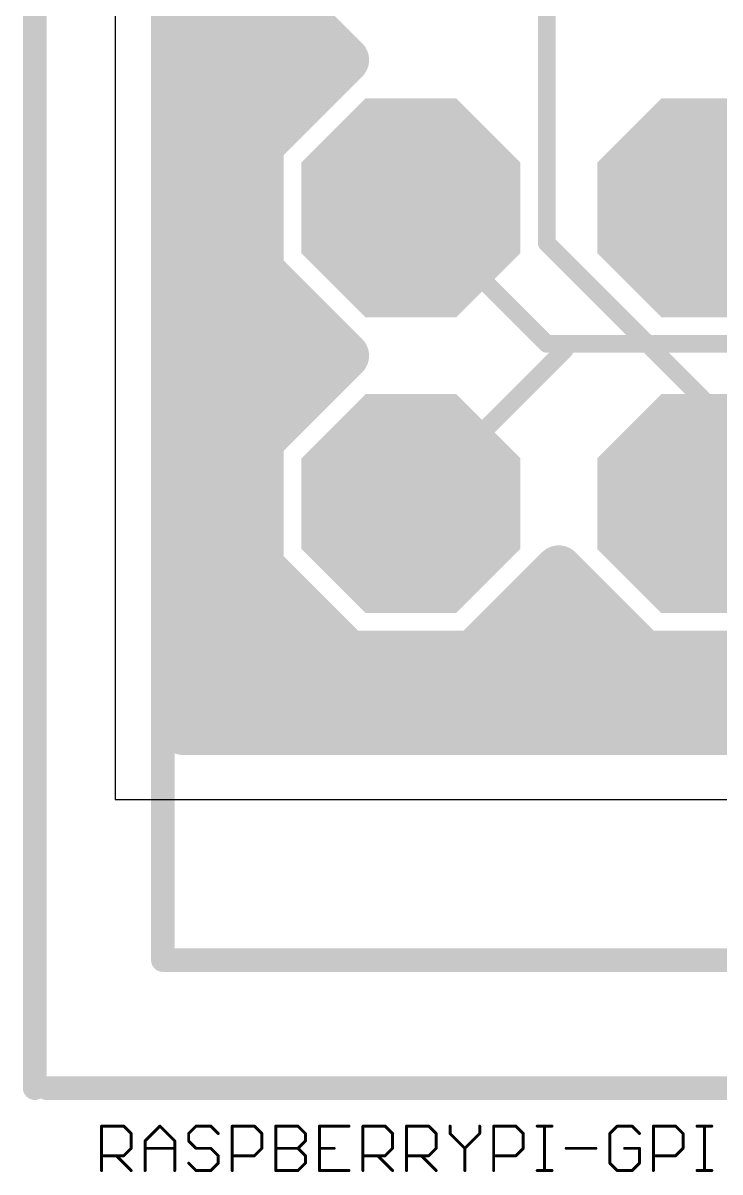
# Model space of a CAD drawing. Extents: x 0.5 to 37.4, y 3.1 to 45.2.
# Drawn here: x 0.48 to 6.47, y 3.15 to 13.02 of the extents above; entities that cross this region are included whole.
import ezdxf

# ---------------------------------------------------------------- set-up
doc = ezdxf.new("R2010")
doc.units = 0
for name, color, linetype in [('1', 22, 'CONTINUOUS'), ('16', 175, 'CONTINUOUS'), ('17', 82, 'CONTINUOUS'), ('20', 7, 'CONTINUOUS'), ('21', 253, 'CONTINUOUS'), ('27', 253, 'CONTINUOUS'), ('51', 253, 'CONTINUOUS')]:
    doc.layers.add(name, color=color, linetype=linetype)

# ---------------------------------------------------------------- blocks, each defined once
blk = doc.blocks.new('RECT')
blk.add_solid([(-0.5, -0.5), (0.5, -0.5), (-0.5, 0.5), (0.5, 0.5)])
blk = doc.blocks.new('OCTAGONP')
at = {"const_width": 0.5}
blk.add_lwpolyline([(-0.25, -0.1036), (-0.25, 0.1036), (-0.1036, 0.25), (0.1036, 0.25), (0.25, 0.1036), (0.25, -0.1036), (0.1036, -0.25), (-0.1036, -0.25), (-0.25, -0.1036), (-0.25, 0.1036)], dxfattribs=at)

msp = doc.modelspace()

# ---------------------------------------------------------------- linework, layer by layer
at = {"layer": '1'}
for points, const_width in [([(1.8542, 6.9342), (1.8542, 42.2658)], 0.4064), ([(2.5146, 13.4334), (3.248, 12.7)], 0.4064), ([(1.8542, 13.0048), (2.9432, 13.0048)], 0.4064), ([(3.248, 12.7), (2.5146, 11.9666)], 0.4064), ([(1.8542, 12.5984), (3.1464, 12.5984)], 0.4064), ([(1.8542, 12.192), (2.74, 12.192)], 0.4064), ([(2.5146, 11.9666), (2.5146, 10.8934)], 0.4064), ([(1.8542, 11.7856), (2.5146, 11.7856)], 0.4064), ([(1.8542, 11.3792), (2.5146, 11.3792)], 0.4064), ([(3.81, 11.43), (4.9784, 10.2616)], 0.1524), ([(1.8542, 10.9728), (2.5146, 10.9728)], 0.4064), ([(2.5146, 10.8934), (3.248, 10.16)], 0.4064), ([(1.8542, 10.5664), (2.8416, 10.5664)], 0.4064), ([(1.8542, 10.16), (3.248, 10.16)], 0.4064), ([(3.248, 10.16), (2.5146, 9.4266)], 0.4064), ([(5.1308, 10.2108), (3.81, 8.89)], 0.1524), ([(4.9784, 10.2616), (5.1308, 10.2616)], 0.1524), ([(5.1308, 10.2616), (6.858, 10.2616)], 0.1524), ([(5.1308, 10.2108), (5.1308, 10.2616)], 0.1524), ([(1.8542, 9.7536), (2.8416, 9.7536)], 0.4064), ([(2.5146, 9.4266), (2.5146, 8.3534)], 0.4064), ([(1.8542, 9.3472), (2.5146, 9.3472)], 0.4064), ([(1.8542, 8.9408), (2.5146, 8.9408)], 0.4064), ([(1.8542, 8.5344), (2.5146, 8.5344)], 0.4064), ([(2.5146, 8.3534), (3.2734, 7.5946)], 0.4064), ([(4.3466, 7.5946), (5.08, 8.328)], 0.4064), ([(5.08, 8.328), (5.8134, 7.5946)], 0.4064), ([(1.8542, 8.128), (2.74, 8.128)], 0.4064), ([(4.88, 8.128), (5.28, 8.128)], 0.4064), ([(1.8542, 7.7216), (3.1464, 7.7216)], 0.4064), ([(4.4736, 7.7216), (5.6864, 7.7216)], 0.4064), ([(3.2734, 7.5946), (4.3466, 7.5946)], 0.4064), ([(5.8134, 7.5946), (6.8866, 7.5946)], 0.4064), ([(1.8542, 7.3152), (36.2258, 7.3152)], 0.4064), ([(36.2258, 6.9342), (1.8542, 6.9342)], 0.4064)]:
    msp.add_lwpolyline(points, dxfattribs=dict(at, const_width=const_width))
for points, const_width in [([(1.8542, 13.1064, 1), (1.8542, 12.9032)], 0.2032), ([(2.9432, 12.9032, 1), (2.9432, 13.1064)], 0.2032), ([(3.3199, 12.6282, 1), (3.1762, 12.7718)], 0.2032), ([(3.1762, 12.6282, 1), (3.3199, 12.7718)], 0.2032), ([(1.8542, 12.7, 1), (1.8542, 12.4968)], 0.2032), ([(3.1464, 12.4968, 1), (3.1464, 12.7)], 0.2032), ([(1.8542, 12.2936, 1), (1.8542, 12.0904)], 0.2032), ([(2.74, 12.0904, 1), (2.74, 12.2936)], 0.2032), ([(2.6162, 11.9666, 1), (2.413, 11.9666)], 0.2032), ([(2.4428, 12.0384, 1), (2.5864, 11.8947)], 0.2032), ([(1.8542, 11.8872, 1), (1.8542, 11.684)], 0.2032), ([(2.5146, 11.684, 1), (2.5146, 11.8872)], 0.2032), ([(1.8542, 11.4808, 1), (1.8542, 11.2776)], 0.2032), ([(2.5146, 11.2776, 1), (2.5146, 11.4808)], 0.2032), ([(3.8369, 11.4569, 1), (3.7831, 11.4031)], 0.0762), ([(1.8542, 11.0744, 1), (1.8542, 10.8712)], 0.2032), ([(2.5146, 10.8712, 1), (2.5146, 11.0744)], 0.2032), ([(2.5864, 10.9653, 1), (2.4428, 10.8216)], 0.2032), ([(2.413, 10.8934, 1), (2.6162, 10.8934)], 0.2032), ([(1.8542, 10.668, 1), (1.8542, 10.4648)], 0.2032), ([(2.8416, 10.4648, 1), (2.8416, 10.668)], 0.2032), ([(1.8542, 10.2616, 1), (1.8542, 10.0584)], 0.2032), ([(3.3199, 10.0882, 1), (3.1762, 10.2318)], 0.2032), ([(3.248, 10.0584, 1), (3.248, 10.2616)], 0.2032), ([(3.1762, 10.0882, 1), (3.3199, 10.2318)], 0.2032), ([(4.9784, 10.2997, 1), (4.9784, 10.2235)], 0.0762), ([(4.9515, 10.2347, 1), (5.0053, 10.2885)], 0.0762), ([(5.1308, 10.2997, 1), (5.1308, 10.2235)], 0.0762), ([(5.1689, 10.2616, 1), (5.0927, 10.2616)], 0.0762), ([(5.1577, 10.1839, 1), (5.1039, 10.2377)], 0.0762), ([(5.1308, 10.2235, 1), (5.1308, 10.2997)], 0.0762), ([(5.0927, 10.2108, 1), (5.1689, 10.2108)], 0.0762), ([(1.8542, 9.8552, 1), (1.8542, 9.652)], 0.2032), ([(2.8416, 9.652, 1), (2.8416, 9.8552)], 0.2032), ([(2.6162, 9.4266, 1), (2.413, 9.4266)], 0.2032), ([(2.4428, 9.4984, 1), (2.5864, 9.3547)], 0.2032), ([(1.8542, 9.4488, 1), (1.8542, 9.2456)], 0.2032), ([(2.5146, 9.2456, 1), (2.5146, 9.4488)], 0.2032), ([(1.8542, 9.0424, 1), (1.8542, 8.8392)], 0.2032), ([(2.5146, 8.8392, 1), (2.5146, 9.0424)], 0.2032), ([(3.7831, 8.9169, 1), (3.8369, 8.8631)], 0.0762), ([(1.8542, 8.636, 1), (1.8542, 8.4328)], 0.2032), ([(2.5146, 8.4328, 1), (2.5146, 8.636)], 0.2032), ([(2.5864, 8.4253, 1), (2.4428, 8.2816)], 0.2032), ([(5.1518, 8.3999, 1), (5.0082, 8.2562)], 0.2032), ([(5.1518, 8.2562, 1), (5.0082, 8.3999)], 0.2032), ([(2.413, 8.3534, 1), (2.6162, 8.3534)], 0.2032), ([(1.8542, 8.2296, 1), (1.8542, 8.0264)], 0.2032), ([(2.74, 8.0264, 1), (2.74, 8.2296)], 0.2032), ([(4.88, 8.2296, 1), (4.88, 8.0264)], 0.2032), ([(5.28, 8.0264, 1), (5.28, 8.2296)], 0.2032), ([(1.8542, 7.8232, 1), (1.8542, 7.62)], 0.2032), ([(3.1464, 7.62, 1), (3.1464, 7.8232)], 0.2032), ([(4.4736, 7.8232, 1), (4.4736, 7.62)], 0.2032), ([(5.6864, 7.62, 1), (5.6864, 7.8232)], 0.2032), ([(3.2734, 7.6962, 1), (3.2734, 7.493)], 0.2032), ([(4.3466, 7.493, 1), (4.3466, 7.6962)], 0.2032), ([(5.8134, 7.6962, 1), (5.8134, 7.493)], 0.2032), ([(3.2016, 7.5228, 1), (3.3453, 7.6664)], 0.2032), ([(4.2747, 7.6664, 1), (4.4184, 7.5228)], 0.2032), ([(5.7416, 7.5228, 1), (5.8853, 7.6664)], 0.2032), ([(1.8542, 7.4168, 1), (1.8542, 7.2136)], 0.2032), ([(1.8542, 7.0358, 1), (1.8542, 6.8326)], 0.2032), ([(1.7526, 6.9342, 1), (1.9558, 6.9342)], 0.2032)]:
    msp.add_lwpolyline(points, format="xyb", dxfattribs=dict(at, const_width=const_width))
at = {"layer": '16'}
for points, const_width in [([(1.8542, 6.9342), (1.8542, 42.2658)], 0.4064), ([(4.9784, 14.478), (4.9784, 11.1252)], 0.1524), ([(2.413, 13.3913), (3.1762, 12.6282)], 0.4064), ([(1.8542, 13.0048), (2.7995, 13.0048)], 0.4064), ([(3.1762, 12.6282), (2.5146, 11.9666)], 0.4064), ([(1.8542, 12.5984), (3.1464, 12.5984)], 0.4064), ([(1.8542, 12.192), (2.74, 12.192)], 0.4064), ([(2.5146, 11.9666), (2.5146, 10.8934)], 0.4064), ([(1.8542, 11.7856), (2.5146, 11.7856)], 0.4064), ([(1.8542, 11.3792), (2.5146, 11.3792)], 0.4064), ([(1.8542, 10.9728), (2.5146, 10.9728)], 0.4064), ([(4.9784, 11.1252), (6.35, 9.7536)], 0.1524), ([(2.5146, 10.8934), (3.248, 10.16)], 0.4064), ([(1.8542, 10.5664), (2.8416, 10.5664)], 0.4064), ([(1.8542, 10.16), (3.248, 10.16)], 0.4064), ([(3.248, 10.16), (2.5146, 9.4266)], 0.4064), ([(1.8542, 9.7536), (2.8416, 9.7536)], 0.4064), ([(6.35, 9.7536), (6.35, 8.89)], 0.1524), ([(2.5146, 9.4266), (2.5146, 8.3534)], 0.4064), ([(1.8542, 9.3472), (2.5146, 9.3472)], 0.4064), ([(1.8542, 8.9408), (2.5146, 8.9408)], 0.4064), ([(1.8542, 8.5344), (2.5146, 8.5344)], 0.4064), ([(2.5146, 8.3534), (3.2734, 7.5946)], 0.4064), ([(4.3466, 7.5946), (5.08, 8.328)], 0.4064), ([(5.08, 8.328), (5.8134, 7.5946)], 0.4064), ([(1.8542, 8.128), (2.74, 8.128)], 0.4064), ([(4.88, 8.128), (5.28, 8.128)], 0.4064), ([(1.8542, 7.7216), (3.1464, 7.7216)], 0.4064), ([(4.4736, 7.7216), (5.6864, 7.7216)], 0.4064), ([(3.2734, 7.5946), (4.3466, 7.5946)], 0.4064), ([(5.8134, 7.5946), (6.8866, 7.5946)], 0.4064), ([(1.8542, 7.3152), (17.4741, 7.3152)], 0.4064), ([(17.8551, 6.9342), (1.8542, 6.9342)], 0.4064)]:
    msp.add_lwpolyline(points, dxfattribs=dict(at, const_width=const_width))
for points, const_width in [([(1.8542, 13.1064, 1), (1.8542, 12.9032)], 0.2032), ([(2.7995, 12.9032, 1), (2.7995, 13.1064)], 0.2032), ([(3.248, 12.5563, 1), (3.1043, 12.7)], 0.2032), ([(1.8542, 12.7, 1), (1.8542, 12.4968)], 0.2032), ([(3.1043, 12.5563, 1), (3.248, 12.7)], 0.2032), ([(3.1464, 12.4968, 1), (3.1464, 12.7)], 0.2032), ([(1.8542, 12.2936, 1), (1.8542, 12.0904)], 0.2032), ([(2.74, 12.0904, 1), (2.74, 12.2936)], 0.2032), ([(2.6162, 11.9666, 1), (2.413, 11.9666)], 0.2032), ([(2.4428, 12.0384, 1), (2.5864, 11.8947)], 0.2032), ([(1.8542, 11.8872, 1), (1.8542, 11.684)], 0.2032), ([(2.5146, 11.684, 1), (2.5146, 11.8872)], 0.2032), ([(1.8542, 11.4808, 1), (1.8542, 11.2776)], 0.2032), ([(2.5146, 11.2776, 1), (2.5146, 11.4808)], 0.2032), ([(1.8542, 11.0744, 1), (1.8542, 10.8712)], 0.2032), ([(2.5146, 10.8712, 1), (2.5146, 11.0744)], 0.2032), ([(4.9403, 11.1252, 1), (5.0165, 11.1252)], 0.0762), ([(5.0053, 11.1521, 1), (4.9515, 11.0983)], 0.0762), ([(2.5864, 10.9653, 1), (2.4428, 10.8216)], 0.2032), ([(2.413, 10.8934, 1), (2.6162, 10.8934)], 0.2032), ([(1.8542, 10.668, 1), (1.8542, 10.4648)], 0.2032), ([(2.8416, 10.4648, 1), (2.8416, 10.668)], 0.2032), ([(1.8542, 10.2616, 1), (1.8542, 10.0584)], 0.2032), ([(3.3199, 10.0882, 1), (3.1762, 10.2318)], 0.2032), ([(3.248, 10.0584, 1), (3.248, 10.2616)], 0.2032), ([(3.1762, 10.0882, 1), (3.3199, 10.2318)], 0.2032), ([(1.8542, 9.8552, 1), (1.8542, 9.652)], 0.2032), ([(2.8416, 9.652, 1), (2.8416, 9.8552)], 0.2032), ([(6.3881, 9.7536, 1), (6.3119, 9.7536)], 0.0762), ([(6.3231, 9.7267, 1), (6.3769, 9.7805)], 0.0762), ([(2.6162, 9.4266, 1), (2.413, 9.4266)], 0.2032), ([(2.4428, 9.4984, 1), (2.5864, 9.3547)], 0.2032), ([(1.8542, 9.4488, 1), (1.8542, 9.2456)], 0.2032), ([(2.5146, 9.2456, 1), (2.5146, 9.4488)], 0.2032), ([(1.8542, 9.0424, 1), (1.8542, 8.8392)], 0.2032), ([(2.5146, 8.8392, 1), (2.5146, 9.0424)], 0.2032), ([(6.3119, 8.89, 1), (6.3881, 8.89)], 0.0762), ([(1.8542, 8.636, 1), (1.8542, 8.4328)], 0.2032), ([(2.5146, 8.4328, 1), (2.5146, 8.636)], 0.2032), ([(2.5864, 8.4253, 1), (2.4428, 8.2816)], 0.2032), ([(5.1518, 8.3999, 1), (5.0082, 8.2562)], 0.2032), ([(5.1518, 8.2562, 1), (5.0082, 8.3999)], 0.2032), ([(2.413, 8.3534, 1), (2.6162, 8.3534)], 0.2032), ([(1.8542, 8.2296, 1), (1.8542, 8.0264)], 0.2032), ([(2.74, 8.0264, 1), (2.74, 8.2296)], 0.2032), ([(4.88, 8.2296, 1), (4.88, 8.0264)], 0.2032), ([(5.28, 8.0264, 1), (5.28, 8.2296)], 0.2032), ([(1.8542, 7.8232, 1), (1.8542, 7.62)], 0.2032), ([(3.1464, 7.62, 1), (3.1464, 7.8232)], 0.2032), ([(4.4736, 7.8232, 1), (4.4736, 7.62)], 0.2032), ([(5.6864, 7.62, 1), (5.6864, 7.8232)], 0.2032), ([(3.2734, 7.6962, 1), (3.2734, 7.493)], 0.2032), ([(4.3466, 7.493, 1), (4.3466, 7.6962)], 0.2032), ([(5.8134, 7.6962, 1), (5.8134, 7.493)], 0.2032), ([(3.2016, 7.5228, 1), (3.3453, 7.6664)], 0.2032), ([(4.2747, 7.6664, 1), (4.4184, 7.5228)], 0.2032), ([(5.7416, 7.5228, 1), (5.8853, 7.6664)], 0.2032), ([(1.8542, 7.4168, 1), (1.8542, 7.2136)], 0.2032), ([(1.8542, 7.0358, 1), (1.8542, 6.8326)], 0.2032), ([(1.7526, 6.9342, 1), (1.9558, 6.9342)], 0.2032)]:
    msp.add_lwpolyline(points, format="xyb", dxfattribs=dict(at, const_width=const_width))
at = {"layer": '20'}
for p, q in [((1.27, 42.85), (1.27, 6.35)), ((1.27, 6.35), (36.81, 6.35))]:
    msp.add_line(p, q, dxfattribs=at)
at = {"layer": '21', "const_width": 0.2032}
for points in [[(0.58, 3.87), (0.58, 44.39)], [(9.58, 3.87), (0.68, 3.87)]]:
    msp.add_lwpolyline(points, dxfattribs=at)
at = {"layer": '21', "const_width": 0.1016}
for points in [[(0.68, 3.9208, 1), (0.68, 3.8192)], [(0.5292, 3.87, 1), (0.6308, 3.87)]]:
    msp.add_lwpolyline(points, format="xyb", dxfattribs=at)
at = {"layer": '27', "const_width": 0.0254}
for points in [[(1.1532, 3.1623), (1.1532, 3.5436)], [(1.1532, 3.5436), (1.3439, 3.5436)], [(1.3439, 3.5436), (1.4074, 3.4801)], [(1.5274, 3.4165), (1.6545, 3.5436)], [(1.6545, 3.5436), (1.7816, 3.4165)], [(1.9652, 3.5436), (1.9016, 3.4801)], [(2.0923, 3.5436), (1.9652, 3.5436)], [(2.1559, 3.4801), (2.0923, 3.5436)], [(2.2758, 3.1623), (2.2758, 3.5436)], [(2.2758, 3.5436), (2.4665, 3.5436)], [(2.4665, 3.5436), (2.5301, 3.4801)], [(2.6501, 3.1623), (2.6501, 3.5436)], [(2.6501, 3.5436), (2.8407, 3.5436)], [(2.8407, 3.5436), (2.9043, 3.4801)], [(3.2785, 3.5436), (3.0243, 3.5436)], [(3.0243, 3.5436), (3.0243, 3.1623)], [(3.3985, 3.1623), (3.3985, 3.5436)], [(3.3985, 3.5436), (3.5891, 3.5436)], [(3.5891, 3.5436), (3.6527, 3.4801)], [(3.7727, 3.1623), (3.7727, 3.5436)], [(3.7727, 3.5436), (3.9633, 3.5436)], [(3.9633, 3.5436), (4.0269, 3.4801)], [(4.1469, 3.5436), (4.1469, 3.4801)], [(4.4011, 3.4801), (4.4011, 3.5436)], [(4.5211, 3.1623), (4.5211, 3.5436)], [(4.5211, 3.5436), (4.7117, 3.5436)], [(4.7117, 3.5436), (4.7753, 3.4801)], [(4.8953, 3.5436), (5.0224, 3.5436)], [(4.9588, 3.1623), (4.9588, 3.5436)], [(5.5825, 3.5436), (5.519, 3.4801)], [(5.7096, 3.5436), (5.5825, 3.5436)], [(5.7732, 3.4801), (5.7096, 3.5436)], [(5.8932, 3.1623), (5.8932, 3.5436)], [(5.8932, 3.5436), (6.0838, 3.5436)], [(6.0838, 3.5436), (6.1474, 3.4801)], [(6.2674, 3.5436), (6.3945, 3.5436)], [(6.3309, 3.1623), (6.3309, 3.5436)], [(1.4074, 3.4801), (1.4074, 3.353)], [(1.9016, 3.4801), (1.9016, 3.4165)], [(2.5301, 3.4801), (2.5301, 3.353)], [(2.9043, 3.4801), (2.9043, 3.4165)], [(3.6527, 3.4801), (3.6527, 3.353)], [(4.0269, 3.4801), (4.0269, 3.353)], [(4.1469, 3.4801), (4.274, 3.353)], [(4.274, 3.353), (4.4011, 3.4801)], [(4.7753, 3.4801), (4.7753, 3.353)], [(5.519, 3.4801), (5.519, 3.2259)], [(6.1474, 3.4801), (6.1474, 3.353)], [(1.4074, 3.353), (1.3439, 3.2894)], [(1.5274, 3.1623), (1.5274, 3.4165)], [(1.5274, 3.353), (1.7816, 3.353)], [(1.7816, 3.4165), (1.7816, 3.1623)], [(1.9016, 3.4165), (1.9652, 3.353)], [(1.9652, 3.353), (2.0923, 3.353)], [(2.0923, 3.353), (2.1559, 3.2894)], [(2.5301, 3.353), (2.4665, 3.2894)], [(2.6501, 3.353), (2.8407, 3.353)], [(2.9043, 3.4165), (2.8407, 3.353)], [(2.8407, 3.353), (2.9043, 3.2894)], [(3.0243, 3.353), (3.1514, 3.353)], [(3.6527, 3.353), (3.5891, 3.2894)], [(4.0269, 3.353), (3.9633, 3.2894)], [(4.274, 3.353), (4.274, 3.1623)], [(4.7753, 3.353), (4.7117, 3.2894)], [(5.1448, 3.353), (5.399, 3.353)], [(5.7732, 3.353), (5.6461, 3.353)], [(5.7732, 3.2259), (5.7732, 3.353)], [(6.1474, 3.353), (6.0838, 3.2894)], [(1.3439, 3.2894), (1.1532, 3.2894)], [(1.2803, 3.2894), (1.4074, 3.1623)], [(2.1559, 3.2894), (2.1559, 3.2259)], [(2.4665, 3.2894), (2.2758, 3.2894)], [(2.9043, 3.2894), (2.9043, 3.2259)], [(3.5891, 3.2894), (3.3985, 3.2894)], [(3.5256, 3.2894), (3.6527, 3.1623)], [(3.9633, 3.2894), (3.7727, 3.2894)], [(3.8998, 3.2894), (4.0269, 3.1623)], [(4.7117, 3.2894), (4.5211, 3.2894)], [(6.0838, 3.2894), (5.8932, 3.2894)], [(1.9652, 3.1623), (1.9016, 3.2259)], [(2.0923, 3.1623), (1.9652, 3.1623)], [(2.1559, 3.2259), (2.0923, 3.1623)], [(2.8407, 3.1623), (2.6501, 3.1623)], [(2.9043, 3.2259), (2.8407, 3.1623)], [(3.0243, 3.1623), (3.2785, 3.1623)], [(4.8953, 3.1623), (5.0224, 3.1623)], [(5.519, 3.2259), (5.5825, 3.1623)], [(5.5825, 3.1623), (5.7096, 3.1623)], [(5.7096, 3.1623), (5.7732, 3.2259)], [(6.2674, 3.1623), (6.3945, 3.1623)]]:
    msp.add_lwpolyline(points, dxfattribs=at)
at = {"layer": '27', "const_width": 0.0127}
for points in [[(1.1596, 3.5436, 1), (1.1469, 3.5436)], [(1.1532, 3.55, 1), (1.1532, 3.5373)], [(1.3484, 3.5481, 1), (1.3394, 3.5391)], [(1.3439, 3.5373, 1), (1.3439, 3.55)], [(1.659, 3.5481, 1), (1.65, 3.5391)], [(1.659, 3.5391, 1), (1.65, 3.5481)], [(1.9652, 3.55, 1), (1.9652, 3.5373)], [(1.9697, 3.5391, 1), (1.9607, 3.5481)], [(2.0968, 3.5481, 1), (2.0878, 3.5391)], [(2.0923, 3.5373, 1), (2.0923, 3.55)], [(2.2822, 3.5436, 1), (2.2695, 3.5436)], [(2.2758, 3.55, 1), (2.2758, 3.5373)], [(2.471, 3.5481, 1), (2.462, 3.5391)], [(2.4665, 3.5373, 1), (2.4665, 3.55)], [(2.6564, 3.5436, 1), (2.6437, 3.5436)], [(2.6501, 3.55, 1), (2.6501, 3.5373)], [(2.8452, 3.5481, 1), (2.8362, 3.5391)], [(2.8407, 3.5373, 1), (2.8407, 3.55)], [(3.0243, 3.55, 1), (3.0243, 3.5373)], [(3.0306, 3.5436, 1), (3.0179, 3.5436)], [(3.2785, 3.5373, 1), (3.2785, 3.55)], [(3.4048, 3.5436, 1), (3.3921, 3.5436)], [(3.3985, 3.55, 1), (3.3985, 3.5373)], [(3.5936, 3.5481, 1), (3.5846, 3.5391)], [(3.5891, 3.5373, 1), (3.5891, 3.55)], [(3.779, 3.5436, 1), (3.7663, 3.5436)], [(3.7727, 3.55, 1), (3.7727, 3.5373)], [(3.9678, 3.5481, 1), (3.9588, 3.5391)], [(3.9633, 3.5373, 1), (3.9633, 3.55)], [(4.1532, 3.5436, 1), (4.1405, 3.5436)], [(4.4074, 3.5436, 1), (4.3947, 3.5436)], [(4.5274, 3.5436, 1), (4.5147, 3.5436)], [(4.5211, 3.55, 1), (4.5211, 3.5373)], [(4.7162, 3.5481, 1), (4.7073, 3.5391)], [(4.7117, 3.5373, 1), (4.7117, 3.55)], [(4.8953, 3.55, 1), (4.8953, 3.5373)], [(4.9652, 3.5436, 1), (4.9525, 3.5436)], [(5.0224, 3.5373, 1), (5.0224, 3.55)], [(5.5825, 3.55, 1), (5.5825, 3.5373)], [(5.587, 3.5391, 1), (5.578, 3.5481)], [(5.7141, 3.5481, 1), (5.7051, 3.5391)], [(5.7096, 3.5373, 1), (5.7096, 3.55)], [(5.8995, 3.5436, 1), (5.8868, 3.5436)], [(5.8932, 3.55, 1), (5.8932, 3.5373)], [(6.0883, 3.5481, 1), (6.0793, 3.5391)], [(6.0838, 3.5373, 1), (6.0838, 3.55)], [(6.2674, 3.55, 1), (6.2674, 3.5373)], [(6.3373, 3.5436, 1), (6.3246, 3.5436)], [(6.3945, 3.5373, 1), (6.3945, 3.55)], [(1.4138, 3.4801, 1), (1.4011, 3.4801)], [(1.403, 3.4756, 1), (1.4119, 3.4846)], [(1.8971, 3.4846, 1), (1.9061, 3.4756)], [(1.908, 3.4801, 1), (1.8953, 3.4801)], [(2.1514, 3.4756, 1), (2.1603, 3.4846)], [(2.5364, 3.4801, 1), (2.5237, 3.4801)], [(2.5256, 3.4756, 1), (2.5345, 3.4846)], [(2.9106, 3.4801, 1), (2.8979, 3.4801)], [(2.8998, 3.4756, 1), (2.9088, 3.4846)], [(3.659, 3.4801, 1), (3.6463, 3.4801)], [(3.6482, 3.4756, 1), (3.6572, 3.4846)], [(4.0332, 3.4801, 1), (4.0205, 3.4801)], [(4.0224, 3.4756, 1), (4.0314, 3.4846)], [(4.1514, 3.4846, 1), (4.1424, 3.4756)], [(4.1405, 3.4801, 1), (4.1532, 3.4801)], [(4.3947, 3.4801, 1), (4.4074, 3.4801)], [(4.4056, 3.4756, 1), (4.3966, 3.4846)], [(4.7816, 3.4801, 1), (4.7689, 3.4801)], [(4.7708, 3.4756, 1), (4.7798, 3.4846)], [(5.5253, 3.4801, 1), (5.5126, 3.4801)], [(5.5145, 3.4846, 1), (5.5235, 3.4756)], [(5.7687, 3.4756, 1), (5.7777, 3.4846)], [(6.1537, 3.4801, 1), (6.141, 3.4801)], [(6.1429, 3.4756, 1), (6.1519, 3.4846)], [(1.4011, 3.353, 1), (1.4138, 3.353)], [(1.4119, 3.3485, 1), (1.403, 3.3575)], [(1.5338, 3.4165, 1), (1.5211, 3.4165)], [(1.5229, 3.421, 1), (1.5319, 3.412)], [(1.5274, 3.3593, 1), (1.5274, 3.3466)], [(1.788, 3.4165, 1), (1.7753, 3.4165)], [(1.7772, 3.412, 1), (1.7861, 3.421)], [(1.7816, 3.3466, 1), (1.7816, 3.3593)], [(1.9061, 3.421, 1), (1.8971, 3.412)], [(1.8953, 3.4165, 1), (1.908, 3.4165)], [(1.9652, 3.3593, 1), (1.9652, 3.3466)], [(1.9607, 3.3485, 1), (1.9697, 3.3575)], [(2.0968, 3.3575, 1), (2.0878, 3.3485)], [(2.0923, 3.3466, 1), (2.0923, 3.3593)], [(2.5237, 3.353, 1), (2.5364, 3.353)], [(2.5345, 3.3485, 1), (2.5256, 3.3575)], [(2.6501, 3.3593, 1), (2.6501, 3.3466)], [(2.8452, 3.3575, 1), (2.8362, 3.3485)], [(2.8362, 3.3575, 1), (2.8452, 3.3485)], [(2.8407, 3.3466, 1), (2.8407, 3.3593)], [(2.8979, 3.4165, 1), (2.9106, 3.4165)], [(2.9088, 3.412, 1), (2.8998, 3.421)], [(3.0243, 3.3593, 1), (3.0243, 3.3466)], [(3.1514, 3.3466, 1), (3.1514, 3.3593)], [(3.6463, 3.353, 1), (3.659, 3.353)], [(3.6572, 3.3485, 1), (3.6482, 3.3575)], [(4.0205, 3.353, 1), (4.0332, 3.353)], [(4.0314, 3.3485, 1), (4.0224, 3.3575)], [(4.2803, 3.353, 1), (4.2676, 3.353)], [(4.2695, 3.3575, 1), (4.2785, 3.3485)], [(4.2695, 3.3485, 1), (4.2785, 3.3575)], [(4.7689, 3.353, 1), (4.7816, 3.353)], [(4.7798, 3.3485, 1), (4.7708, 3.3575)], [(5.1448, 3.3593, 1), (5.1448, 3.3466)], [(5.399, 3.3466, 1), (5.399, 3.3593)], [(5.6461, 3.3593, 1), (5.6461, 3.3466)], [(5.7795, 3.353, 1), (5.7668, 3.353)], [(5.7732, 3.3466, 1), (5.7732, 3.3593)], [(6.141, 3.353, 1), (6.1537, 3.353)], [(6.1519, 3.3485, 1), (6.1429, 3.3575)], [(1.1532, 3.2958, 1), (1.1532, 3.2831)], [(1.2848, 3.2939, 1), (1.2758, 3.2849)], [(1.3394, 3.2939, 1), (1.3484, 3.2849)], [(1.3439, 3.2831, 1), (1.3439, 3.2958)], [(2.1622, 3.2894, 1), (2.1495, 3.2894)], [(2.1514, 3.2849, 1), (2.1603, 3.2939)], [(2.2758, 3.2958, 1), (2.2758, 3.2831)], [(2.462, 3.2939, 1), (2.471, 3.2849)], [(2.4665, 3.2831, 1), (2.4665, 3.2958)], [(2.9106, 3.2894, 1), (2.8979, 3.2894)], [(2.8998, 3.2849, 1), (2.9088, 3.2939)], [(3.3985, 3.2958, 1), (3.3985, 3.2831)], [(3.5301, 3.2939, 1), (3.5211, 3.2849)], [(3.5846, 3.2939, 1), (3.5936, 3.2849)], [(3.5891, 3.2831, 1), (3.5891, 3.2958)], [(3.7727, 3.2958, 1), (3.7727, 3.2831)], [(3.9043, 3.2939, 1), (3.8953, 3.2849)], [(3.9588, 3.2939, 1), (3.9678, 3.2849)], [(3.9633, 3.2831, 1), (3.9633, 3.2958)], [(4.5211, 3.2958, 1), (4.5211, 3.2831)], [(4.7073, 3.2939, 1), (4.7162, 3.2849)], [(4.7117, 3.2831, 1), (4.7117, 3.2958)], [(5.8932, 3.2958, 1), (5.8932, 3.2831)], [(6.0793, 3.2939, 1), (6.0883, 3.2849)], [(6.0838, 3.2831, 1), (6.0838, 3.2958)], [(1.1469, 3.1623, 1), (1.1596, 3.1623)], [(1.403, 3.1578, 1), (1.4119, 3.1668)], [(1.5211, 3.1623, 1), (1.5338, 3.1623)], [(1.7753, 3.1623, 1), (1.788, 3.1623)], [(1.9061, 3.2303, 1), (1.8971, 3.2214)], [(1.9652, 3.1686, 1), (1.9652, 3.156)], [(1.9607, 3.1578, 1), (1.9697, 3.1668)], [(2.0878, 3.1668, 1), (2.0968, 3.1578)], [(2.0923, 3.156, 1), (2.0923, 3.1686)], [(2.1495, 3.2259, 1), (2.1622, 3.2259)], [(2.1603, 3.2214, 1), (2.1514, 3.2303)], [(2.2695, 3.1623, 1), (2.2822, 3.1623)], [(2.6437, 3.1623, 1), (2.6564, 3.1623)], [(2.6501, 3.1686, 1), (2.6501, 3.156)], [(2.8362, 3.1668, 1), (2.8452, 3.1578)], [(2.8407, 3.156, 1), (2.8407, 3.1686)], [(2.8979, 3.2259, 1), (2.9106, 3.2259)], [(2.9088, 3.2214, 1), (2.8998, 3.2303)], [(3.0179, 3.1623, 1), (3.0306, 3.1623)], [(3.0243, 3.1686, 1), (3.0243, 3.156)], [(3.2785, 3.156, 1), (3.2785, 3.1686)], [(3.3921, 3.1623, 1), (3.4048, 3.1623)], [(3.6482, 3.1578, 1), (3.6572, 3.1668)], [(3.7663, 3.1623, 1), (3.779, 3.1623)], [(4.0224, 3.1578, 1), (4.0314, 3.1668)], [(4.2676, 3.1623, 1), (4.2803, 3.1623)], [(4.5147, 3.1623, 1), (4.5274, 3.1623)], [(4.8953, 3.1686, 1), (4.8953, 3.156)], [(4.9525, 3.1623, 1), (4.9652, 3.1623)], [(5.0224, 3.156, 1), (5.0224, 3.1686)], [(5.5235, 3.2303, 1), (5.5145, 3.2214)], [(5.5126, 3.2259, 1), (5.5253, 3.2259)], [(5.5825, 3.1686, 1), (5.5825, 3.156)], [(5.578, 3.1578, 1), (5.587, 3.1668)], [(5.7051, 3.1668, 1), (5.7141, 3.1578)], [(5.7096, 3.156, 1), (5.7096, 3.1686)], [(5.7668, 3.2259, 1), (5.7795, 3.2259)], [(5.7777, 3.2214, 1), (5.7687, 3.2303)], [(5.8868, 3.1623, 1), (5.8995, 3.1623)], [(6.2674, 3.1686, 1), (6.2674, 3.156)], [(6.3246, 3.1623, 1), (6.3373, 3.1623)], [(6.3945, 3.156, 1), (6.3945, 3.1686)]]:
    msp.add_lwpolyline(points, format="xyb", dxfattribs=at)
at = {"layer": '51', "const_width": 0.2032}
for points in [[(1.68, 4.97), (1.68, 43.29)], [(8.48, 4.97), (1.68, 4.97)]]:
    msp.add_lwpolyline(points, dxfattribs=at)
at = {"layer": '51', "const_width": 0.1016}
for points in [[(1.68, 5.0208, 1), (1.68, 4.9192)], [(1.6292, 4.97, 1), (1.7308, 4.97)]]:
    msp.add_lwpolyline(points, format="xyb", dxfattribs=at)

# ---------------------------------------------------------------- block references
at = {"layer": '17', "xscale": 1.8796, "yscale": 1.8796, "rotation": 90}
for p in [(3.81, 11.43), (3.81, 11.43), (6.35, 11.43), (6.35, 11.43), (3.81, 8.89), (3.81, 8.89), (6.35, 8.89), (6.35, 8.89)]:
    msp.add_blockref('OCTAGONP', p, dxfattribs=at)
at = {"layer": '51', "xscale": 0.508, "yscale": 0.508, "rotation": 180}
for p in [(3.81, 11.43), (6.35, 11.43), (3.81, 8.89), (6.35, 8.89)]:
    msp.add_blockref('RECT', p, dxfattribs=at)

doc.saveas('drawing.dxf')
